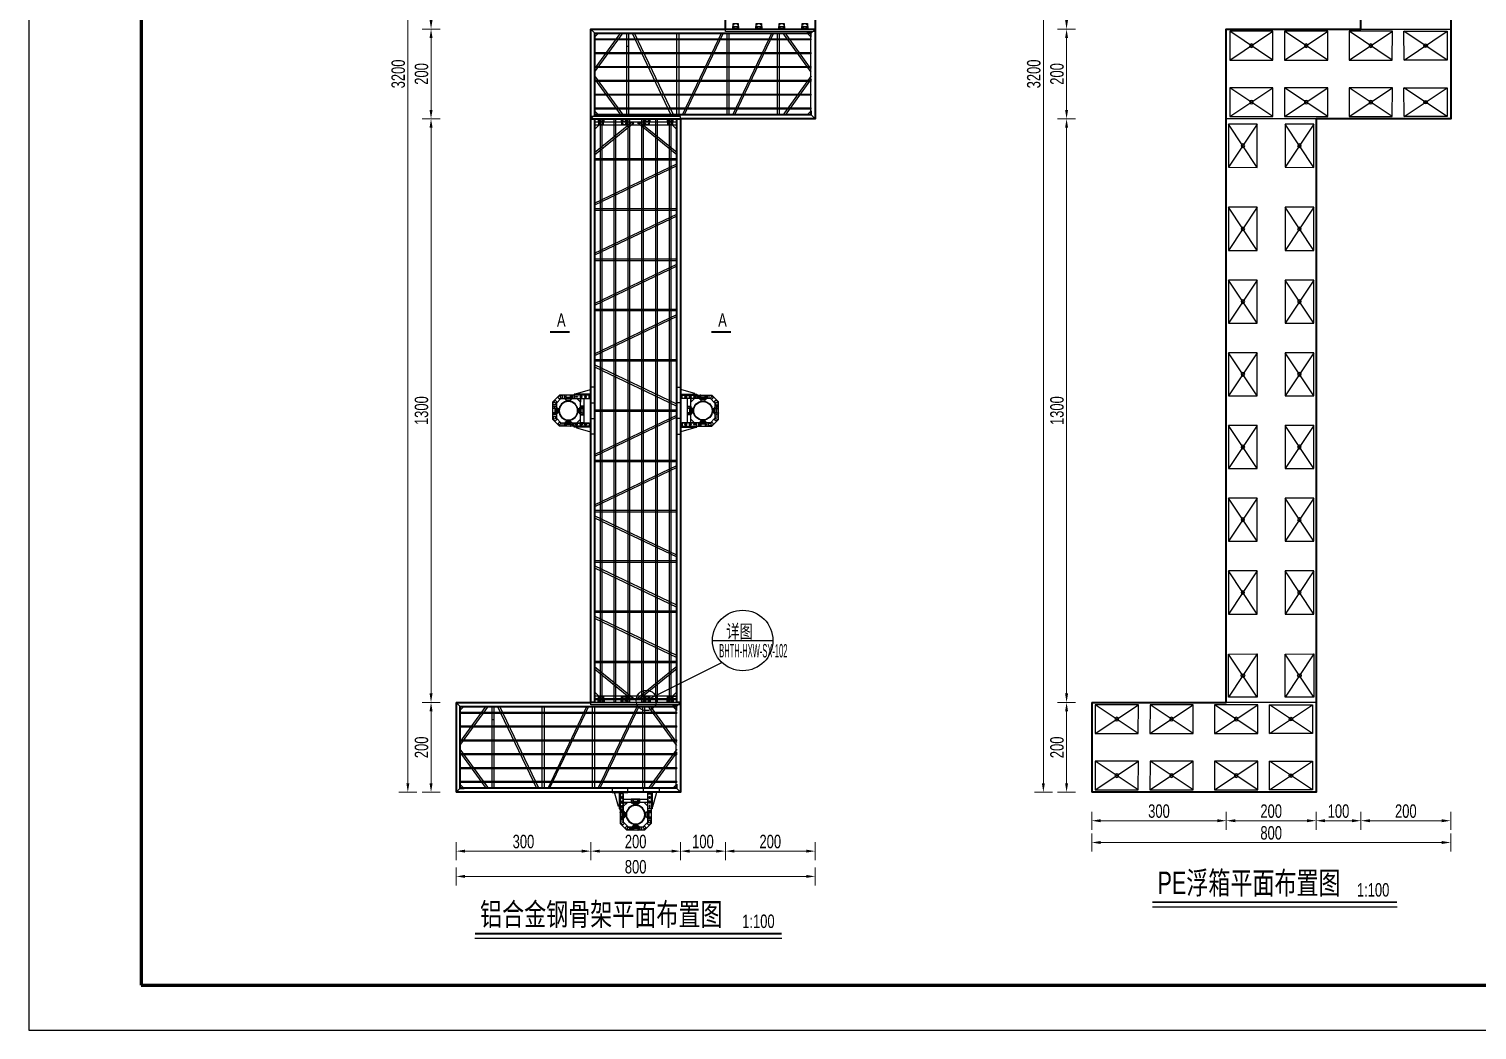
# Model space of a CAD drawing. Extents: x 104235 to 112395, y 52637 to 53451.
# Drawn here: x 110019.4 to 110342.1, y 53030.8 to 53253.8 of the extents above; entities that cross this region are included whole.
import ezdxf

# ---------------------------------------------------------------- set-up
doc = ezdxf.new("R2010")
doc.units = 0
doc.header["$LTSCALE"] = 1000
doc.header["$PDMODE"] = 1
doc.linetypes.add('ACAD_ISO03W100', pattern=[30, 12, -18])
doc.linetypes.add('CENTER', pattern=[2, 1.25, -0.25, 0.25, -0.25])
doc.layers.get('0').update_dxf_attribs({"color": 40})
for name, color, linetype in [('0-1', 40, 'Continuous'), ('00-标注', 3, 'Continuous'), ('图框', 7, 'Continuous')]:
    doc.layers.add(name, color=color, linetype=linetype)
for name, color, linetype, lineweight in [('01-细实线', 3, 'Continuous', 25), ('02-标注', 3, 'Continuous', 25), ('03-中粗线', 1, 'Continuous', 35), ('07-文字', 7, 'Continuous', 0), ('screw', 33, 'Continuous', 13), ('图框粗线', 7, 'Continuous', 60)]:
    doc.layers.add(name, color=color, linetype=linetype, lineweight=lineweight)
doc.styles.add('3.0号字-阿文', font='win7仿宋_GB2312.ttf', dxfattribs={"width": 0.72})
doc.styles.add('5.0号字-阿文', font='win7仿宋_GB2312.ttf', dxfattribs={"width": 0.72})
doc.dimstyles.new('1：100阿文', dxfattribs={"dimtxt": 3, "dimasz": 2, "dimexe": 2, "dimexo": 0, "dimtad": 1, "dimdec": 0, "dimlfac": 10, "dimzin": 0, "dimdsep": 46, "dimtxsty": '3.0号字-阿文', "dimcen": 2, "dimclrd": 3, "dimclre": 3, "dimclrt": 3, "dimadec": 0, "dimazin": 0, "dimtfac": 1, "dimtdec": 0, "dimtmove": 0, "dimatfit": 3, "dimfxl": 2, "dimfxlon": 1, "dimtolj": 1, "dimtzin": 0, "dimlwd": 18, "dimlwe": 18, "dimarcsym": 0})

# ---------------------------------------------------------------- blocks, each defined once
blk = doc.blocks.new('3')
at = {"layer": '图框'}
for p, q in [((103034.62, 53029.13), (103034.62, 52609.13)), ((103034.62, 52609.13), (103628.62, 52609.13))]:
    blk.add_line(p, q, dxfattribs=at)
at = {"layer": '图框粗线'}
for p, q in [((103059.62, 53019.13), (103059.62, 52619.13)), ((103059.62, 52619.13), (103618.62, 52619.13))]:
    blk.add_line(p, q, dxfattribs=at)
blk = doc.blocks.new('*D107')
at = {"layer": '00-标注', "color": 3, "linetype": 'Continuous', "lineweight": 18}
for p, q in [((110114.58, 53072.69), (110114.58, 53068.69)), ((110116.58, 53070.69), (110142.58, 53070.69)), ((110144.58, 53072.69), (110144.58, 53068.69))]:
    blk.add_line(p, q, dxfattribs=at)
at = {"layer": '00-标注', "color": 3}
for points in [[(110116.58, 53071.02), (110116.58, 53070.36), (110114.58, 53070.69)], [(110142.58, 53071.02), (110142.58, 53070.36), (110144.58, 53070.69)]]:
    blk.add_solid(points, dxfattribs=at)
at = {"layer": 'Defpoints', "color": 0}
for p in [(110144.58, 53103.81), (110114.58, 53083.81), (110144.58, 53070.69)]:
    blk.add_point(p, dxfattribs=at)
at = {"layer": '00-标注', "color": 3, "insert": (110129.58, 53072.81), "char_height": 3, "attachment_point": 5, "style": '3.0号字-阿文'}
blk.add_mtext('\\A1;300', dxfattribs=at)
blk = doc.blocks.new('00003')
at = {"layer": '01-细实线', "color": 3}
for p, q in [((1332268, 26783, -3275), (1333468, 25982, -3275)), ((1333468, 26782, -3275), (1332268, 25983, -3275))]:
    blk.add_line(p, q, dxfattribs=at)
at = {"layer": '01-细实线', "color": 3, "elevation": -3275}
blk.add_lwpolyline([(1332268, 26783), (1333468, 26782), (1333468, 25982), (1332268, 25983)], close=True, dxfattribs=at)
at = {"layer": '01-细实线', "color": 3}
blk.add_circle((1332868, 26382, -3275), 50, dxfattribs=at)
blk = doc.blocks.new('*D110')
at = {"layer": '00-标注', "color": 3, "linetype": 'Continuous', "lineweight": 18}
for p, q in [((110110.99, 53283.81), (110106.99, 53283.81)), ((110108.99, 53281.81), (110108.99, 53255.81)), ((110110.99, 53253.81), (110106.99, 53253.81))]:
    blk.add_line(p, q, dxfattribs=at)
at = {"layer": '00-标注', "color": 3}
for points in [[(110108.66, 53281.81), (110109.33, 53281.81), (110108.99, 53283.81)], [(110108.66, 53255.81), (110109.33, 53255.81), (110108.99, 53253.81)]]:
    blk.add_solid(points, dxfattribs=at)
at = {"layer": 'Defpoints', "color": 0}
for p in [(110134.58, 53283.81), (110108.99, 53253.81), (110144.58, 53253.81)]:
    blk.add_point(p, dxfattribs=at)
at = {"layer": '00-标注', "color": 3, "insert": (110106.87, 53268.81), "char_height": 3, "attachment_point": 5, "rotation": 90, "style": '3.0号字-阿文'}
blk.add_mtext('\\A1;300', dxfattribs=at)
blk = doc.blocks.new('*D111')
at = {"layer": '00-标注', "color": 3, "linetype": 'Continuous', "lineweight": 18}
for p, q in [((110110.99, 53253.81), (110106.99, 53253.81)), ((110108.99, 53251.81), (110108.99, 53235.81)), ((110110.99, 53233.81), (110106.99, 53233.81))]:
    blk.add_line(p, q, dxfattribs=at)
at = {"layer": '00-标注', "color": 3}
for points in [[(110108.66, 53251.81), (110109.33, 53251.81), (110108.99, 53253.81)], [(110108.66, 53235.81), (110109.33, 53235.81), (110108.99, 53233.81)]]:
    blk.add_solid(points, dxfattribs=at)
at = {"layer": 'Defpoints', "color": 0}
for p in [(110144.58, 53253.81), (110108.99, 53233.81), (110144.58, 53233.81)]:
    blk.add_point(p, dxfattribs=at)
at = {"layer": '00-标注', "color": 3, "insert": (110106.87, 53243.81), "char_height": 3, "attachment_point": 5, "rotation": 90, "style": '3.0号字-阿文'}
blk.add_mtext('\\A1;200', dxfattribs=at)
blk = doc.blocks.new('*D112')
at = {"layer": '00-标注', "color": 3, "linetype": 'Continuous', "lineweight": 18}
for p, q in [((110110.99, 53233.81), (110106.99, 53233.81)), ((110108.99, 53231.81), (110108.99, 53105.81)), ((110110.99, 53103.81), (110106.99, 53103.81))]:
    blk.add_line(p, q, dxfattribs=at)
at = {"layer": '00-标注', "color": 3}
for points in [[(110108.66, 53231.81), (110109.33, 53231.81), (110108.99, 53233.81)], [(110108.66, 53105.81), (110109.33, 53105.81), (110108.99, 53103.81)]]:
    blk.add_solid(points, dxfattribs=at)
at = {"layer": 'Defpoints', "color": 0}
for p in [(110144.58, 53233.81), (110108.99, 53103.81), (110144.58, 53103.81)]:
    blk.add_point(p, dxfattribs=at)
at = {"layer": '00-标注', "color": 3, "insert": (110106.87, 53168.81), "char_height": 3, "attachment_point": 5, "rotation": 90, "style": '3.0号字-阿文'}
blk.add_mtext('\\A1;1300', dxfattribs=at)
blk = doc.blocks.new('*D113')
at = {"layer": '00-标注', "color": 3, "linetype": 'Continuous', "lineweight": 18}
for p, q in [((110110.99, 53103.81), (110106.99, 53103.81)), ((110108.99, 53101.81), (110108.99, 53085.81)), ((110110.99, 53083.81), (110106.99, 53083.81))]:
    blk.add_line(p, q, dxfattribs=at)
at = {"layer": '00-标注', "color": 3}
for points in [[(110108.66, 53101.81), (110109.33, 53101.81), (110108.99, 53103.81)], [(110108.66, 53085.81), (110109.33, 53085.81), (110108.99, 53083.81)]]:
    blk.add_solid(points, dxfattribs=at)
at = {"layer": 'Defpoints', "color": 0}
for p in [(110144.58, 53103.81), (110108.99, 53083.81), (110114.58, 53083.81)]:
    blk.add_point(p, dxfattribs=at)
at = {"layer": '00-标注', "color": 3, "insert": (110106.87, 53093.81), "char_height": 3, "attachment_point": 5, "rotation": 90, "style": '3.0号字-阿文'}
blk.add_mtext('\\A1;200', dxfattribs=at)
blk = doc.blocks.new('*D114')
at = {"layer": '00-标注', "color": 3, "linetype": 'Continuous', "lineweight": 18}
for p, q in [((110105.82, 53403.81), (110101.82, 53403.81)), ((110103.82, 53401.81), (110103.82, 53085.81)), ((110105.82, 53083.81), (110101.82, 53083.81))]:
    blk.add_line(p, q, dxfattribs=at)
at = {"layer": '00-标注', "color": 3}
for points in [[(110103.49, 53401.81), (110104.15, 53401.81), (110103.82, 53403.81)], [(110103.49, 53085.81), (110104.15, 53085.81), (110103.82, 53083.81)]]:
    blk.add_solid(points, dxfattribs=at)
at = {"layer": 'Defpoints', "color": 0}
for p in [(110114.58, 53403.81), (110103.82, 53083.81), (110114.58, 53083.81)]:
    blk.add_point(p, dxfattribs=at)
at = {"layer": '00-标注', "color": 3, "insert": (110101.69, 53243.81), "char_height": 3, "attachment_point": 5, "rotation": 90, "style": '3.0号字-阿文'}
blk.add_mtext('\\A1;3200', dxfattribs=at)
blk = doc.blocks.new('*D119')
at = {"layer": '00-标注', "color": 3, "linetype": 'Continuous', "lineweight": 18}
for p, q in [((110144.58, 53072.69), (110144.58, 53068.69)), ((110146.58, 53070.69), (110162.58, 53070.69)), ((110164.58, 53072.69), (110164.58, 53068.69))]:
    blk.add_line(p, q, dxfattribs=at)
at = {"layer": '00-标注', "color": 3}
for points in [[(110146.58, 53071.02), (110146.58, 53070.36), (110144.58, 53070.69)], [(110162.58, 53071.02), (110162.58, 53070.36), (110164.58, 53070.69)]]:
    blk.add_solid(points, dxfattribs=at)
at = {"layer": 'Defpoints', "color": 0}
for p in [(110144.58, 53104.44), (110164.58, 53104.44), (110164.58, 53070.69)]:
    blk.add_point(p, dxfattribs=at)
at = {"layer": '00-标注', "color": 3, "insert": (110154.58, 53072.81), "char_height": 3, "attachment_point": 5, "style": '3.0号字-阿文'}
blk.add_mtext('\\A1;200', dxfattribs=at)
blk = doc.blocks.new('*D120')
at = {"layer": '00-标注', "color": 3, "linetype": 'Continuous', "lineweight": 18}
for p, q in [((110164.58, 53072.69), (110164.58, 53068.69)), ((110166.58, 53070.69), (110172.58, 53070.69)), ((110174.58, 53072.69), (110174.58, 53068.69))]:
    blk.add_line(p, q, dxfattribs=at)
at = {"layer": '00-标注', "color": 3}
for points in [[(110166.58, 53071.02), (110166.58, 53070.36), (110164.58, 53070.69)], [(110172.58, 53071.02), (110172.58, 53070.36), (110174.58, 53070.69)]]:
    blk.add_solid(points, dxfattribs=at)
at = {"layer": 'Defpoints', "color": 0}
for p in [(110174.58, 53253.81), (110164.58, 53104.44), (110174.58, 53070.69)]:
    blk.add_point(p, dxfattribs=at)
at = {"layer": '00-标注', "color": 3, "insert": (110169.58, 53072.81), "char_height": 3, "attachment_point": 5, "style": '3.0号字-阿文'}
blk.add_mtext('\\A1;100', dxfattribs=at)
blk = doc.blocks.new('*D121')
at = {"layer": '00-标注', "color": 3, "linetype": 'Continuous', "lineweight": 18}
for p, q in [((110174.58, 53072.69), (110174.58, 53068.69)), ((110176.58, 53070.69), (110192.58, 53070.69)), ((110194.58, 53072.69), (110194.58, 53068.69))]:
    blk.add_line(p, q, dxfattribs=at)
at = {"layer": '00-标注', "color": 3}
for points in [[(110176.58, 53071.02), (110176.58, 53070.36), (110174.58, 53070.69)], [(110192.58, 53071.02), (110192.58, 53070.36), (110194.58, 53070.69)]]:
    blk.add_solid(points, dxfattribs=at)
at = {"layer": 'Defpoints', "color": 0}
for p in [(110174.58, 53253.81), (110194.58, 53233.81), (110194.58, 53070.69)]:
    blk.add_point(p, dxfattribs=at)
at = {"layer": '00-标注', "color": 3, "insert": (110184.58, 53072.81), "char_height": 3, "attachment_point": 5, "style": '3.0号字-阿文'}
blk.add_mtext('\\A1;200', dxfattribs=at)
blk = doc.blocks.new('*D122')
at = {"layer": '00-标注', "color": 3, "linetype": 'Continuous', "lineweight": 18}
for p, q in [((110114.58, 53067.06), (110114.58, 53063.06)), ((110116.58, 53065.06), (110192.58, 53065.06)), ((110194.58, 53067.06), (110194.58, 53063.06))]:
    blk.add_line(p, q, dxfattribs=at)
at = {"layer": '00-标注', "color": 3}
for points in [[(110116.58, 53065.4), (110116.58, 53064.73), (110114.58, 53065.06)], [(110192.58, 53065.4), (110192.58, 53064.73), (110194.58, 53065.06)]]:
    blk.add_solid(points, dxfattribs=at)
at = {"layer": 'Defpoints', "color": 0}
for p in [(110194.58, 53233.81), (110114.58, 53083.81), (110194.58, 53065.06)]:
    blk.add_point(p, dxfattribs=at)
at = {"layer": '00-标注', "color": 3, "insert": (110154.58, 53067.19), "char_height": 3, "attachment_point": 5, "style": '3.0号字-阿文'}
blk.add_mtext('\\A1;800', dxfattribs=at)
blk = doc.blocks.new('*D137')
at = {"layer": '00-标注', "color": 3, "linetype": 'Continuous', "lineweight": 18}
for p, q in [((110256.19, 53079.47), (110256.19, 53075.47)), ((110258.19, 53077.47), (110284.19, 53077.47)), ((110286.19, 53079.47), (110286.19, 53075.47))]:
    blk.add_line(p, q, dxfattribs=at)
at = {"layer": '00-标注', "color": 3}
for points in [[(110258.19, 53077.8), (110258.19, 53077.13), (110256.19, 53077.47)], [(110284.19, 53077.8), (110284.19, 53077.13), (110286.19, 53077.47)]]:
    blk.add_solid(points, dxfattribs=at)
at = {"layer": 'Defpoints', "color": 0}
for p in [(110286.19, 53103.81), (110256.19, 53083.81), (110286.19, 53077.47)]:
    blk.add_point(p, dxfattribs=at)
at = {"layer": '00-标注', "color": 3, "insert": (110271.19, 53079.59), "char_height": 3, "attachment_point": 5, "style": '3.0号字-阿文'}
blk.add_mtext('\\A1;300', dxfattribs=at)
blk = doc.blocks.new('*D140')
at = {"layer": '00-标注', "color": 3, "linetype": 'Continuous', "lineweight": 18}
for p, q in [((110252.6, 53283.81), (110248.6, 53283.81)), ((110250.6, 53281.81), (110250.6, 53255.81)), ((110252.6, 53253.81), (110248.6, 53253.81))]:
    blk.add_line(p, q, dxfattribs=at)
at = {"layer": '00-标注', "color": 3}
for points in [[(110250.27, 53281.81), (110250.93, 53281.81), (110250.6, 53283.81)], [(110250.27, 53255.81), (110250.93, 53255.81), (110250.6, 53253.81)]]:
    blk.add_solid(points, dxfattribs=at)
at = {"layer": 'Defpoints', "color": 0}
for p in [(110276.19, 53283.81), (110250.6, 53253.81), (110286.19, 53253.81)]:
    blk.add_point(p, dxfattribs=at)
at = {"layer": '00-标注', "color": 3, "insert": (110248.47, 53268.81), "char_height": 3, "attachment_point": 5, "rotation": 90, "style": '3.0号字-阿文'}
blk.add_mtext('\\A1;300', dxfattribs=at)
blk = doc.blocks.new('*D125')
at = {"layer": '00-标注', "color": 3, "linetype": 'Continuous', "lineweight": 18}
for p, q in [((110252.6, 53253.81), (110248.6, 53253.81)), ((110250.6, 53251.81), (110250.6, 53235.81)), ((110252.6, 53233.81), (110248.6, 53233.81))]:
    blk.add_line(p, q, dxfattribs=at)
at = {"layer": '00-标注', "color": 3}
for points in [[(110250.27, 53251.81), (110250.93, 53251.81), (110250.6, 53253.81)], [(110250.27, 53235.81), (110250.93, 53235.81), (110250.6, 53233.81)]]:
    blk.add_solid(points, dxfattribs=at)
at = {"layer": 'Defpoints', "color": 0}
for p in [(110286.19, 53253.81), (110250.6, 53233.81), (110286.19, 53233.81)]:
    blk.add_point(p, dxfattribs=at)
at = {"layer": '00-标注', "color": 3, "insert": (110248.47, 53243.81), "char_height": 3, "attachment_point": 5, "rotation": 90, "style": '3.0号字-阿文'}
blk.add_mtext('\\A1;200', dxfattribs=at)
blk = doc.blocks.new('*D126')
at = {"layer": '00-标注', "color": 3, "linetype": 'Continuous', "lineweight": 18}
for p, q in [((110252.6, 53233.81), (110248.6, 53233.81)), ((110250.6, 53231.81), (110250.6, 53105.81)), ((110252.6, 53103.81), (110248.6, 53103.81))]:
    blk.add_line(p, q, dxfattribs=at)
at = {"layer": '00-标注', "color": 3}
for points in [[(110250.27, 53231.81), (110250.93, 53231.81), (110250.6, 53233.81)], [(110250.27, 53105.81), (110250.93, 53105.81), (110250.6, 53103.81)]]:
    blk.add_solid(points, dxfattribs=at)
at = {"layer": 'Defpoints', "color": 0}
for p in [(110286.19, 53233.81), (110250.6, 53103.81), (110286.19, 53103.81)]:
    blk.add_point(p, dxfattribs=at)
at = {"layer": '00-标注', "color": 3, "insert": (110248.47, 53168.81), "char_height": 3, "attachment_point": 5, "rotation": 90, "style": '3.0号字-阿文'}
blk.add_mtext('\\A1;1300', dxfattribs=at)
blk = doc.blocks.new('*D127')
at = {"layer": '00-标注', "color": 3, "linetype": 'Continuous', "lineweight": 18}
for p, q in [((110252.6, 53103.81), (110248.6, 53103.81)), ((110250.6, 53101.81), (110250.6, 53085.81)), ((110252.6, 53083.81), (110248.6, 53083.81))]:
    blk.add_line(p, q, dxfattribs=at)
at = {"layer": '00-标注', "color": 3}
for points in [[(110250.27, 53101.81), (110250.93, 53101.81), (110250.6, 53103.81)], [(110250.27, 53085.81), (110250.93, 53085.81), (110250.6, 53083.81)]]:
    blk.add_solid(points, dxfattribs=at)
at = {"layer": 'Defpoints', "color": 0}
for p in [(110286.19, 53103.81), (110250.6, 53083.81), (110256.19, 53083.81)]:
    blk.add_point(p, dxfattribs=at)
at = {"layer": '00-标注', "color": 3, "insert": (110248.47, 53093.81), "char_height": 3, "attachment_point": 5, "rotation": 90, "style": '3.0号字-阿文'}
blk.add_mtext('\\A1;200', dxfattribs=at)
blk = doc.blocks.new('*D128')
at = {"layer": '00-标注', "color": 3, "linetype": 'Continuous', "lineweight": 18}
for p, q in [((110247.43, 53403.81), (110243.43, 53403.81)), ((110245.43, 53401.81), (110245.43, 53085.81)), ((110247.43, 53083.81), (110243.43, 53083.81))]:
    blk.add_line(p, q, dxfattribs=at)
at = {"layer": '00-标注', "color": 3}
for points in [[(110245.09, 53401.81), (110245.76, 53401.81), (110245.43, 53403.81)], [(110245.09, 53085.81), (110245.76, 53085.81), (110245.43, 53083.81)]]:
    blk.add_solid(points, dxfattribs=at)
at = {"layer": 'Defpoints', "color": 0}
for p in [(110256.19, 53403.81), (110245.43, 53083.81), (110256.19, 53083.81)]:
    blk.add_point(p, dxfattribs=at)
at = {"layer": '00-标注', "color": 3, "insert": (110243.3, 53243.81), "char_height": 3, "attachment_point": 5, "rotation": 90, "style": '3.0号字-阿文'}
blk.add_mtext('\\A1;3200', dxfattribs=at)
blk = doc.blocks.new('*D132')
at = {"layer": '00-标注', "color": 3, "linetype": 'Continuous', "lineweight": 18}
for p, q in [((110286.19, 53079.47), (110286.19, 53075.47)), ((110288.19, 53077.47), (110304.19, 53077.47)), ((110306.19, 53079.47), (110306.19, 53075.47))]:
    blk.add_line(p, q, dxfattribs=at)
at = {"layer": '00-标注', "color": 3}
for points in [[(110288.19, 53077.8), (110288.19, 53077.13), (110286.19, 53077.47)], [(110304.19, 53077.8), (110304.19, 53077.13), (110306.19, 53077.47)]]:
    blk.add_solid(points, dxfattribs=at)
at = {"layer": 'Defpoints', "color": 0}
for p in [(110286.19, 53104.44), (110306.19, 53104.44), (110306.19, 53077.47)]:
    blk.add_point(p, dxfattribs=at)
at = {"layer": '00-标注', "color": 3, "insert": (110296.19, 53079.59), "char_height": 3, "attachment_point": 5, "style": '3.0号字-阿文'}
blk.add_mtext('\\A1;200', dxfattribs=at)
blk = doc.blocks.new('*D133')
at = {"layer": '00-标注', "color": 3, "linetype": 'Continuous', "lineweight": 18}
for p, q in [((110306.19, 53079.47), (110306.19, 53075.47)), ((110308.19, 53077.47), (110314.19, 53077.47)), ((110316.19, 53079.47), (110316.19, 53075.47))]:
    blk.add_line(p, q, dxfattribs=at)
at = {"layer": '00-标注', "color": 3}
for points in [[(110308.19, 53077.8), (110308.19, 53077.13), (110306.19, 53077.47)], [(110314.19, 53077.8), (110314.19, 53077.13), (110316.19, 53077.47)]]:
    blk.add_solid(points, dxfattribs=at)
at = {"layer": 'Defpoints', "color": 0}
for p in [(110316.19, 53253.81), (110306.19, 53104.44), (110316.19, 53077.47)]:
    blk.add_point(p, dxfattribs=at)
at = {"layer": '00-标注', "color": 3, "insert": (110311.19, 53079.59), "char_height": 3, "attachment_point": 5, "style": '3.0号字-阿文'}
blk.add_mtext('\\A1;100', dxfattribs=at)
blk = doc.blocks.new('*D134')
at = {"layer": '00-标注', "color": 3, "linetype": 'Continuous', "lineweight": 18}
for p, q in [((110316.19, 53079.47), (110316.19, 53075.47)), ((110318.19, 53077.47), (110334.19, 53077.47)), ((110336.19, 53079.47), (110336.19, 53075.47))]:
    blk.add_line(p, q, dxfattribs=at)
at = {"layer": '00-标注', "color": 3}
for points in [[(110318.19, 53077.8), (110318.19, 53077.13), (110316.19, 53077.47)], [(110334.19, 53077.8), (110334.19, 53077.13), (110336.19, 53077.47)]]:
    blk.add_solid(points, dxfattribs=at)
at = {"layer": 'Defpoints', "color": 0}
for p in [(110316.19, 53253.81), (110336.19, 53233.81), (110336.19, 53077.47)]:
    blk.add_point(p, dxfattribs=at)
at = {"layer": '00-标注', "color": 3, "insert": (110326.19, 53079.59), "char_height": 3, "attachment_point": 5, "style": '3.0号字-阿文'}
blk.add_mtext('\\A1;200', dxfattribs=at)
blk = doc.blocks.new('*D135')
at = {"layer": '00-标注', "color": 3, "linetype": 'Continuous', "lineweight": 18}
for p, q in [((110256.19, 53074.62), (110256.19, 53070.62)), ((110336.19, 53074.62), (110336.19, 53070.62)), ((110258.19, 53072.62), (110334.19, 53072.62))]:
    blk.add_line(p, q, dxfattribs=at)
at = {"layer": '00-标注', "color": 3}
for points in [[(110258.19, 53072.95), (110258.19, 53072.28), (110256.19, 53072.62)], [(110334.19, 53072.95), (110334.19, 53072.28), (110336.19, 53072.62)]]:
    blk.add_solid(points, dxfattribs=at)
at = {"layer": 'Defpoints', "color": 0}
for p in [(110336.19, 53233.81), (110256.19, 53083.81), (110336.19, 53072.62)]:
    blk.add_point(p, dxfattribs=at)
at = {"layer": '00-标注', "color": 3, "insert": (110296.19, 53074.74), "char_height": 3, "attachment_point": 5, "style": '3.0号字-阿文'}
blk.add_mtext('\\A1;800', dxfattribs=at)
blk = doc.blocks.new('A$C7A5A767D')
at = {"layer": 'screw', "color": 8, "linetype": 'Continuous', "lineweight": 15}
for p, q in [((0, 21), (1, 23)), ((0, 21), (0, 3)), ((0, 3), (1, 1)), ((1, 23), (8, 23)), ((1, 17), (8, 17)), ((8, 7), (1, 7)), ((1, 1), (8, 1)), ((10, 24), (8, 24)), ((8, 24), (8, 0)), ((8, 23), (8, 1)), ((8, 20), (8, 3)), ((8, 0), (10, 0)), ((10, 0), (10, 24)), ((10, 22), (10, 9)), ((127, 18), (10, 18)), ((127, 6), (10, 6)), ((129, 24), (127, 24)), ((127, 0), (129, 0)), ((130, 23), (129, 22)), ((129, 17), (130, 18)), ((129, 18), (130, 18)), ((129, 7), (130, 6)), ((129, 6), (130, 6)), ((130, 1), (129, 2)), ((130, 23), (138, 23)), ((130, 18), (138, 18)), ((130, 6), (138, 6)), ((130, 1), (138, 1)), ((139, 22), (138, 23)), ((138, 18), (139, 17)), ((138, 18), (139, 18)), ((138, 6), (139, 7)), ((138, 6), (139, 6)), ((139, 2), (138, 1)), ((139, 2), (139, 22))]:
    blk.add_line(p, q, dxfattribs=at)
at = {"layer": 'screw', "color": 8, "linetype": 'CENTER', "ltscale": 0.501624}
blk.add_line((148, 12), (0, 12), dxfattribs=at)
at = {"layer": 'screw', "color": 8}
for p, q in [((127, 0), (127, 24)), ((129, 24), (129, 0)), ((141, 4), (141, 20)), ((141, 18), (147, 18)), ((141, 6), (147, 6)), ((148, 17), (147, 18)), ((147, 18), (147, 6)), ((148, 7), (148, 17))]:
    blk.add_line(p, q, dxfattribs=at)
at = {"layer": 'screw', "color": 8, "lineweight": 15}
blk.add_line((147, 6), (148, 7), dxfattribs=at)
at = {"layer": 'screw', "color": 8, "linetype": 'Continuous', "lineweight": 15}
for centre, radius, start, end in [((6, 20), 5.15, 145.4519, 214.5481), ((10, 12), 10.2, 149.7243, 210.2757), ((6, 4), 5.15, 145.4519, 214.5481)]:
    blk.add_arc(centre, radius, start, end, dxfattribs=at)
at = {"layer": 'screw', "color": 8}
for centre, start, end in [((138, 20), 9.8649, 73.0479), ((138, 4), 286.9518, 350.1348)]:
    blk.add_arc(centre, 2.55, start, end, dxfattribs=at)
blk = doc.blocks.new('001')
at = {"color": 154, "true_color": 0x00579b}
for p, q in [((222524, 51100), (222524, 51195)), ((222527, 51100), (222527, 51195)), ((222541, 51100), (222541, 51195)), ((222544, 51100), (222544, 51195))]:
    blk.add_line(p, q, dxfattribs=at)
for points in [[(222529, 51068), (222529, 51051), (222449, 51051), (222449, 51244), (222529, 51244), (222529, 51216)], [(222449, 51198), (222449, 51206), (222549, 51206), (222549, 51197), (222449, 51197)], [(222449, 51097), (222449, 51089), (222549, 51089), (222549, 51098), (222449, 51098)]]:
    blk.add_lwpolyline(points)
blk.add_lwpolyline([(222564, 51195), (222504, 51195, 0.414214), (222494, 51185), (222494, 51110, 0.414214), (222504, 51100), (222564, 51100, 0.414214), (222574, 51110), (222574, 51185, 0.414214)], format="xyb", close=True, dxfattribs=at)
at = {"color": 1}
for centre in [(222489, 51229), (222489, 51066)]:
    blk.add_circle(centre, 7, dxfattribs=at)
at = {"color": 0, "xscale": -1.000000000000001, "rotation": 90}
blk.add_blockref('A$C7A5A767D', (222546, 51216), dxfattribs=at)
blk = doc.blocks.new('03')
blk.add_line((-137014, 102649), (-136989, 102589))
at = {"color": 251, "linetype": 'ACAD_ISO03W100'}
for p, q in [((-137170, 102179), (-137170, 101819)), ((-136470, 102179), (-136470, 101819))]:
    blk.add_line(p, q, dxfattribs=at)
at = {"color": 4}
for p, q in [((-137345, 101819), (-137345, 101812)), ((-137345, 101812), (-136995, 101812)), ((-136295, 101812), (-136645, 101812)), ((-136295, 101819), (-136295, 101812))]:
    blk.add_line(p, q, dxfattribs=at)
at = {"color": 1}
for points in [[(-137168, 102510), (-137088, 102477), (-136985, 102579), (-137018, 102659)], [(-136622, 102659), (-137018, 102659), (-136985, 102579), (-136655, 102579)], [(-136472, 102510), (-136552, 102477), (-136655, 102579), (-136622, 102659)], [(-137168, 101849), (-137168, 102510), (-137088, 102477), (-137088, 101849)], [(-136472, 101849), (-136472, 102510), (-136552, 102477), (-136552, 101849)], [(-137185, 101819), (-137185, 102129), (-137205, 102129), (-137285, 101839), (-137285, 101819)], [(-137088, 102044), (-137008, 102044), (-137008, 102044), (-137088, 102124)], [(-137088, 101963), (-136552, 101963), (-136552, 102043), (-137088, 102043)], [(-136552, 102043), (-136632, 102043), (-136632, 102043), (-136552, 102123)], [(-136455, 101819), (-136455, 102129), (-136435, 102129), (-136355, 101839), (-136355, 101819)]]:
    blk.add_lwpolyline(points, close=True, dxfattribs=at)
for points in [[(-137014, 102649), (-137057, 102607), (-137014, 102565), (-136989, 102589), (-136954, 102589), (-136954, 102649), (-137014, 102649)], [(-136626, 102649), (-136584, 102607), (-136626, 102565), (-136651, 102589), (-136686, 102589), (-136686, 102649), (-136626, 102649)], [(-136626, 102649), (-136584, 102607), (-136626, 102565), (-136651, 102589), (-136686, 102589), (-136686, 102649), (-136626, 102649)], [(-137158, 102506), (-137158, 102446), (-137098, 102446), (-137098, 102481), (-137073, 102506), (-137116, 102548), (-137158, 102506)], [(-136482, 102506), (-136482, 102446), (-136542, 102446), (-136542, 102481), (-136567, 102506), (-136525, 102548), (-136482, 102506)]]:
    blk.add_lwpolyline(points)
at = {"color": 2}
for points in [[(-137185, 102179), (-137095, 102179), (-137095, 101819), (-137185, 101819)], [(-136455, 102179), (-136545, 102179), (-136545, 101819), (-136455, 101819)]]:
    blk.add_lwpolyline(points, close=True, dxfattribs=at)
at = {"color": 1}
for points in [[(-137119, 102145, 1), (-137137, 102145), (-137137, 102113, 1), (-137119, 102113)], [(-137119, 102013, -1), (-137137, 102013), (-137137, 102045, -1), (-137119, 102045)], [(-136521, 102145, -1), (-136503, 102145), (-136503, 102113, -1), (-136521, 102113)], [(-136521, 102013, 1), (-136503, 102013), (-136503, 102045, 1), (-136521, 102045)], [(-137119, 101913, -1), (-137137, 101913), (-137137, 101945, -1), (-137119, 101945)], [(-136521, 101913, 1), (-136503, 101913), (-136503, 101945, 1), (-136521, 101945)]]:
    blk.add_lwpolyline(points, format="xyb", close=True, dxfattribs=at)
at = {"color": 4}
for points in [[(-137345, 101819), (-136995, 101819), (-136995, 101722), (-137345, 101722)], [(-136295, 101819), (-136645, 101819), (-136645, 101722), (-136295, 101722)]]:
    blk.add_lwpolyline(points, close=True, dxfattribs=at)
for radius in [213, 205]:
    blk.add_circle((-136820, 102311), radius)
at = {"color": 6, "xscale": -1, "rotation": 90}
blk.add_blockref('001', (-85673, 325108), dxfattribs=at)
at = {"color": 6}
blk.add_blockref('001', (-359617, 51164), dxfattribs=at)
at = {"color": 6, "xscale": -1}
blk.add_blockref('001', (85977, 51164), dxfattribs=at)
at = {"color": 6, "rotation": 90}
blk.add_blockref('001', (-85673, -120485), dxfattribs=at)
blk = doc.blocks.new('3500扣板')
at = {"color": 251}
for p, q in [((-2690196, 1047140), (-2690196, 1043640)), ((-2690213, 1046852), (-2690213, 1046622)), ((-2690213, 1045951), (-2690213, 1045721)), ((-2690213, 1045059), (-2690213, 1044829)), ((-2690213, 1044157), (-2690213, 1043927))]:
    blk.add_line(p, q, dxfattribs=at)
at = {"color": 2}
blk.add_lwpolyline([(-2690203, 1047140), (-2690203, 1043640), (-2690106, 1043640), (-2690106, 1047140)], close=True, dxfattribs=at)
at = {"color": 1}
for points in [[(-2690413, 1046837), (-2690413, 1046637), (-2690213, 1046637), (-2690213, 1046837)], [(-2690413, 1045936), (-2690413, 1045736), (-2690213, 1045736), (-2690213, 1045936)], [(-2690413, 1045044), (-2690413, 1044844), (-2690213, 1044844), (-2690213, 1045044)], [(-2690413, 1044142), (-2690413, 1043942), (-2690213, 1043942), (-2690213, 1044142)]]:
    blk.add_lwpolyline(points, close=True, dxfattribs=at)
at = {"color": 6}
for points in [[(-2690293, 1046852), (-2690293, 1046622), (-2690203, 1046622), (-2690203, 1046852)], [(-2690293, 1045951), (-2690293, 1045721), (-2690203, 1045721), (-2690203, 1045951)], [(-2690293, 1045059), (-2690293, 1044829), (-2690203, 1044829), (-2690203, 1045059)], [(-2690293, 1044157), (-2690293, 1043927), (-2690203, 1043927), (-2690203, 1044157)]]:
    blk.add_lwpolyline(points, close=True, dxfattribs=at)
at = {"color": 1}
for centre in [(-2690378, 1046802), (-2690378, 1046672), (-2690248, 1046802), (-2690248, 1046672), (-2690378, 1045901), (-2690378, 1045771), (-2690248, 1045901), (-2690248, 1045771), (-2690378, 1045009), (-2690378, 1044879), (-2690248, 1045009), (-2690248, 1044879), (-2690378, 1044107), (-2690248, 1044107), (-2690378, 1043977), (-2690248, 1043977)]:
    blk.add_circle(centre, 9, dxfattribs=at)

msp = doc.modelspace()

# ---------------------------------------------------------------- linework, layer by layer
at = {"color": 3}
for p, q in [((110144.58, 53253.81), (110184.58, 53253.81)), ((110144.58, 53233.81), (110144.58, 53253.81)), ((110145.54, 53252.85), (110144.58, 53253.81)), ((110145.54, 53252.85), (110193.62, 53252.85)), ((110145.54, 53234.77), (110145.54, 53252.85)), ((110193.62, 53252.85), (110194.58, 53253.81)), ((110193.62, 53234.77), (110193.62, 53252.85)), ((110194.58, 53233.81), (110194.58, 53253.81)), ((110316.19, 53253.81), (110336.19, 53253.81)), ((110145.54, 53234.77), (110144.58, 53233.81)), ((110194.58, 53233.81), (110144.58, 53233.81)), ((110145.54, 53233.77), (110144.58, 53233.77)), ((110193.62, 53234.77), (110145.54, 53234.77)), ((110145.54, 53103.85), (110145.54, 53233.77)), ((110163.62, 53233.77), (110163.62, 53103.85)), ((110164.58, 53233.77), (110163.62, 53233.77)), ((110193.62, 53234.77), (110194.58, 53233.81)), ((110306.19, 53233.81), (110286.19, 53233.81)), ((110114.58, 53083.81), (110114.58, 53103.81)), ((110115.54, 53102.85), (110114.58, 53103.81)), ((110145.54, 53103.85), (110144.58, 53103.85)), ((110164.58, 53103.85), (110163.62, 53103.85)), ((110163.62, 53102.85), (110164.58, 53103.81)), ((110164.58, 53083.81), (110164.58, 53103.81)), ((110115.54, 53102.85), (110163.62, 53102.85)), ((110115.54, 53084.77), (110115.54, 53102.85)), ((110163.62, 53084.77), (110163.62, 53102.85)), ((110115.54, 53084.77), (110114.58, 53083.81)), ((110163.62, 53084.77), (110115.54, 53084.77)), ((110163.62, 53084.77), (110164.58, 53083.81))]:
    msp.add_line(p, q, dxfattribs=at)
at = {"color": 251, "linetype": 'ACAD_ISO03W100'}
for p, q in [((110145.43, 53252.95), (110193.72, 53252.95)), ((110145.43, 53234.66), (110145.43, 53252.95)), ((110193.72, 53234.66), (110145.43, 53234.66)), ((110145.43, 53103.85), (110145.43, 53233.77)), ((110163.72, 53233.77), (110163.72, 53103.85)), ((110115.43, 53102.95), (110163.72, 53102.95)), ((110115.43, 53084.66), (110115.43, 53102.95)), ((110163.72, 53104.61), (110145.43, 53104.61)), ((110163.72, 53084.66), (110115.43, 53084.66))]:
    msp.add_line(p, q, dxfattribs=at)
at = {"color": 1}
for p, q in [((110145.43, 53251.99), (110145.43, 53252.95)), ((110146.39, 53252.95), (110145.43, 53251.99)), ((110145.43, 53252.95), (110146.39, 53252.95)), ((110145.43, 53244.21), (110151.78, 53252.95)), ((110145.43, 53244.89), (110151.28, 53252.95)), ((110146.39, 53252.95), (110146.39, 53252.95)), ((110152.26, 53252.95), (110152.79, 53252.95)), ((110152.58, 53234.66), (110152.58, 53252.95)), ((110152.98, 53252.95), (110152.98, 53234.66)), ((110162.53, 53234.66), (110153.78, 53252.95)), ((110154.22, 53252.95), (110162.98, 53234.66)), ((110155.19, 53252.95), (110155.59, 53252.95)), ((110156.39, 53252.95), (110156.83, 53252.95)), ((110163.78, 53234.66), (110163.78, 53252.95)), ((110164.18, 53252.95), (110164.18, 53234.66)), ((110173.73, 53252.95), (110164.98, 53234.66)), ((110165.42, 53234.66), (110174.18, 53252.95)), ((110174.98, 53234.66), (110174.98, 53252.95)), ((110175.38, 53252.95), (110175.38, 53234.66)), ((110184.93, 53252.95), (110176.18, 53234.66)), ((110176.62, 53234.66), (110185.38, 53252.95)), ((110186.18, 53234.66), (110186.18, 53252.95)), ((110186.58, 53252.95), (110186.58, 53234.66)), ((110193.72, 53244.21), (110187.38, 53252.95)), ((110193.72, 53244.89), (110187.87, 53252.95)), ((110192.76, 53252.95), (110193.72, 53251.99)), ((110193.72, 53252.95), (110192.76, 53252.95)), ((110193.72, 53251.99), (110193.72, 53252.95)), ((110145.43, 53244.21), (110145.43, 53244.89)), ((110145.43, 53243.41), (110151.78, 53234.66)), ((110145.43, 53242.72), (110151.28, 53234.66)), ((110193.72, 53243.41), (110187.38, 53234.66)), ((110193.72, 53242.72), (110187.87, 53234.66)), ((110145.43, 53235.62), (110145.43, 53234.66)), ((110146.39, 53234.66), (110145.43, 53235.62)), ((110192.76, 53234.66), (110193.72, 53235.62)), ((110193.72, 53235.62), (110193.72, 53234.66)), ((110145.43, 53234.66), (110146.39, 53234.66)), ((110145.43, 53225.81), (110154.18, 53232.91)), ((110145.43, 53226.32), (110153.54, 53232.91)), ((110145.43, 53231.45), (110146.39, 53232.41)), ((110145.43, 53232.41), (110145.43, 53231.45)), ((110146.39, 53234.66), (110146.39, 53234.66)), ((110154.18, 53232.91), (110153.56, 53232.91)), ((110154.98, 53232.91), (110155.6, 53232.91)), ((110163.72, 53225.81), (110154.98, 53232.91)), ((110163.72, 53226.32), (110155.61, 53232.91)), ((110163.72, 53231.45), (110162.76, 53232.41)), ((110163.72, 53232.41), (110163.72, 53231.45)), ((110165.59, 53234.66), (110165.14, 53234.66)), ((110193.72, 53234.66), (110192.76, 53234.66)), ((110145.43, 53225.01), (110163.72, 53225.01)), ((110163.72, 53224.61), (110145.43, 53224.61)), ((110145.43, 53215.05), (110163.72, 53223.81)), ((110163.72, 53223.36), (110145.43, 53214.61)), ((110145.43, 53213.81), (110163.72, 53213.81)), ((110163.72, 53213.41), (110145.43, 53213.41)), ((110145.43, 53203.85), (110163.72, 53212.61)), ((110163.72, 53212.16), (110145.43, 53203.41)), ((110145.43, 53202.61), (110163.72, 53202.61)), ((110163.72, 53202.21), (110145.43, 53202.21)), ((110145.43, 53192.65), (110163.72, 53201.41)), ((110163.72, 53200.96), (110145.43, 53192.21)), ((110145.43, 53196.03), (110145.43, 53196.03)), ((110163.72, 53196.03), (110163.72, 53196.03)), ((110145.43, 53191.41), (110163.72, 53191.41)), ((110163.72, 53191.01), (110145.43, 53191.01)), ((110145.43, 53181.45), (110163.72, 53190.21)), ((110163.72, 53189.76), (110145.43, 53181.01)), ((110163.72, 53187.24), (110163.72, 53186.84)), ((110145.43, 53180.21), (110163.72, 53180.21)), ((110163.72, 53179.81), (110145.43, 53179.81)), ((110163.72, 53170.25), (110145.43, 53179.01)), ((110145.43, 53178.56), (110163.72, 53169.81)), ((110145.43, 53169.01), (110163.72, 53169.01)), ((110163.72, 53168.61), (110145.43, 53168.61)), ((110145.43, 53159.05), (110163.72, 53167.81)), ((110163.72, 53167.36), (110145.43, 53158.61)), ((110163.72, 53161.53), (110163.72, 53162.05)), ((110145.43, 53157.81), (110163.72, 53157.81)), ((110163.72, 53157.41), (110145.43, 53157.41)), ((110145.43, 53147.85), (110163.72, 53156.61)), ((110163.72, 53156.16), (110145.43, 53147.41)), ((110145.43, 53155.65), (110145.43, 53155.65)), ((110163.72, 53155.65), (110163.72, 53155.65)), ((110145.43, 53146.61), (110163.72, 53146.61)), ((110163.72, 53146.21), (110145.43, 53146.21)), ((110163.72, 53136.65), (110145.43, 53145.41)), ((110145.43, 53144.96), (110163.72, 53136.21)), ((110145.43, 53135.41), (110163.72, 53135.41)), ((110163.72, 53135.01), (110145.43, 53135.01)), ((110163.72, 53125.45), (110145.43, 53134.21)), ((110145.43, 53133.76), (110163.72, 53125.01)), ((110145.43, 53124.21), (110163.72, 53124.21)), ((110163.72, 53123.81), (110145.43, 53123.81)), ((110163.72, 53114.25), (110145.43, 53123.01)), ((110145.43, 53122.56), (110163.72, 53113.81)), ((110145.43, 53113.01), (110163.72, 53113.01)), ((110163.72, 53112.61), (110145.43, 53112.61)), ((110145.43, 53111.81), (110154.18, 53104.7)), ((110145.43, 53111.29), (110153.54, 53104.7)), ((110163.72, 53111.81), (110154.98, 53104.7)), ((110163.72, 53111.29), (110155.61, 53104.7)), ((110145.43, 53106.17), (110146.39, 53105.21)), ((110145.43, 53105.21), (110145.43, 53106.17)), ((110163.72, 53106.17), (110162.76, 53105.21)), ((110163.72, 53105.21), (110163.72, 53106.17)), ((110115.43, 53101.99), (110115.43, 53102.95)), ((110116.39, 53102.95), (110115.43, 53101.99)), ((110115.43, 53102.95), (110116.39, 53102.95)), ((110115.43, 53094.21), (110121.78, 53102.95)), ((110115.43, 53094.89), (110121.28, 53102.95)), ((110116.39, 53102.95), (110116.39, 53102.95)), ((110122.26, 53102.95), (110122.79, 53102.95)), ((110122.58, 53084.66), (110122.58, 53102.95)), ((110122.98, 53102.95), (110122.98, 53084.66)), ((110132.53, 53084.66), (110123.78, 53102.95)), ((110124.22, 53102.95), (110132.98, 53084.66)), ((110125.19, 53102.95), (110125.59, 53102.95)), ((110126.39, 53102.95), (110126.83, 53102.95)), ((110133.78, 53084.66), (110133.78, 53102.95)), ((110134.18, 53102.95), (110134.18, 53084.66)), ((110143.73, 53102.95), (110134.98, 53084.66)), ((110135.42, 53084.66), (110144.18, 53102.95)), ((110144.98, 53084.66), (110144.98, 53102.95)), ((110145.38, 53102.95), (110145.38, 53084.66)), ((110146.39, 53105.21), (110145.43, 53105.21)), ((110154.93, 53102.95), (110146.18, 53084.66)), ((110146.62, 53084.66), (110155.38, 53102.95)), ((110154.18, 53104.7), (110153.54, 53104.7)), ((110156.18, 53084.66), (110156.18, 53102.95)), ((110156.58, 53102.95), (110156.58, 53084.66)), ((110163.72, 53094.21), (110157.38, 53102.95)), ((110163.72, 53094.89), (110157.87, 53102.95)), ((110162.76, 53105.21), (110163.72, 53105.21)), ((110162.76, 53102.95), (110163.72, 53101.99)), ((110163.72, 53102.95), (110162.76, 53102.95)), ((110163.72, 53101.99), (110163.72, 53102.95)), ((110115.43, 53094.21), (110115.43, 53094.89)), ((110115.43, 53093.41), (110121.78, 53084.66)), ((110163.72, 53093.41), (110157.38, 53084.66)), ((110115.43, 53092.72), (110121.28, 53084.66)), ((110163.72, 53092.72), (110157.87, 53084.66)), ((110115.43, 53085.62), (110115.43, 53084.66)), ((110116.39, 53084.66), (110115.43, 53085.62)), ((110115.43, 53084.66), (110116.39, 53084.66)), ((110116.39, 53084.66), (110116.39, 53084.66)), ((110135.59, 53084.66), (110135.14, 53084.66)), ((110162.76, 53084.66), (110163.72, 53085.62)), ((110163.72, 53084.66), (110162.76, 53084.66)), ((110163.72, 53085.62), (110163.72, 53084.66))]:
    msp.add_line(p, q, dxfattribs=at)
at = {"color": 4}
for p, q in [((110145.43, 53251.65), (110193.72, 53251.65)), ((110145.43, 53251.37), (110145.43, 53251.65)), ((110193.72, 53251.37), (110145.43, 53251.37)), ((110193.72, 53251.37), (110193.72, 53251.65)), ((110145.43, 53248.57), (110193.72, 53248.57)), ((110145.43, 53248.29), (110145.43, 53248.57)), ((110193.72, 53248.29), (110145.43, 53248.29)), ((110193.72, 53248.29), (110193.72, 53248.57)), ((110145.43, 53245.21), (110145.43, 53245.49)), ((110145.43, 53245.49), (110193.72, 53245.49)), ((110193.72, 53245.21), (110145.43, 53245.21)), ((110193.72, 53245.21), (110193.72, 53245.49)), ((110145.43, 53242.13), (110145.43, 53242.41)), ((110145.43, 53242.41), (110193.72, 53242.41)), ((110193.72, 53242.13), (110145.43, 53242.13)), ((110193.72, 53242.13), (110193.72, 53242.41)), ((110145.43, 53239.33), (110193.72, 53239.33)), ((110145.43, 53239.05), (110145.43, 53239.33)), ((110193.72, 53239.05), (110145.43, 53239.05)), ((110193.72, 53239.05), (110193.72, 53239.33)), ((110145.43, 53236.25), (110193.72, 53236.25)), ((110145.43, 53235.97), (110145.43, 53236.25)), ((110193.72, 53235.97), (110145.43, 53235.97)), ((110193.72, 53235.97), (110193.72, 53236.25)), ((110146.74, 53103.85), (110146.74, 53233.77)), ((110147.02, 53233.77), (110146.74, 53233.77)), ((110147.02, 53233.77), (110147.02, 53103.85)), ((110149.82, 53103.85), (110149.82, 53233.77)), ((110150.1, 53233.77), (110149.82, 53233.77)), ((110150.1, 53233.77), (110150.1, 53103.85)), ((110152.9, 53103.85), (110152.9, 53233.77)), ((110153.18, 53233.77), (110152.9, 53233.77)), ((110153.18, 53233.77), (110153.18, 53103.85)), ((110155.98, 53103.85), (110155.98, 53233.77)), ((110156.26, 53233.77), (110155.98, 53233.77)), ((110156.26, 53233.77), (110156.26, 53103.85)), ((110159.06, 53103.85), (110159.06, 53233.77)), ((110159.34, 53233.77), (110159.06, 53233.77)), ((110159.34, 53233.77), (110159.34, 53103.85)), ((110162.14, 53103.85), (110162.14, 53233.77)), ((110162.42, 53233.77), (110162.14, 53233.77)), ((110162.42, 53233.77), (110162.42, 53103.85)), ((110147.02, 53103.85), (110146.74, 53103.85)), ((110150.1, 53103.85), (110149.82, 53103.85)), ((110153.18, 53103.85), (110152.9, 53103.85)), ((110156.26, 53103.85), (110155.98, 53103.85)), ((110159.34, 53103.85), (110159.06, 53103.85)), ((110162.42, 53103.85), (110162.14, 53103.85)), ((110115.43, 53101.65), (110163.72, 53101.65)), ((110115.43, 53101.37), (110115.43, 53101.65)), ((110163.72, 53101.37), (110115.43, 53101.37)), ((110163.72, 53101.37), (110163.72, 53101.65)), ((110115.43, 53098.57), (110163.72, 53098.57)), ((110115.43, 53098.29), (110115.43, 53098.57)), ((110163.72, 53098.29), (110115.43, 53098.29)), ((110163.72, 53098.29), (110163.72, 53098.57)), ((110115.43, 53095.21), (110115.43, 53095.49)), ((110115.43, 53095.49), (110163.72, 53095.49)), ((110163.72, 53095.21), (110115.43, 53095.21)), ((110163.72, 53095.21), (110163.72, 53095.49)), ((110115.43, 53092.13), (110115.43, 53092.41)), ((110115.43, 53092.41), (110163.72, 53092.41)), ((110163.72, 53092.13), (110115.43, 53092.13)), ((110163.72, 53092.13), (110163.72, 53092.41)), ((110115.43, 53089.33), (110163.72, 53089.33)), ((110115.43, 53089.05), (110115.43, 53089.33)), ((110163.72, 53089.05), (110115.43, 53089.05)), ((110163.72, 53089.05), (110163.72, 53089.33)), ((110115.43, 53086.25), (110163.72, 53086.25)), ((110115.43, 53085.97), (110115.43, 53086.25)), ((110163.72, 53085.97), (110115.43, 53085.97)), ((110163.72, 53085.97), (110163.72, 53086.25))]:
    msp.add_line(p, q, dxfattribs=at)
at = {"color": 6}
for p, q in [((110145.43, 53233.13), (110163.72, 53233.13)), ((110163.72, 53232.41), (110145.43, 53232.41)), ((110163.72, 53105.21), (110145.43, 53105.21)), ((110145.43, 53104.69), (110145.43, 53103.97)), ((110145.43, 53104.49), (110163.72, 53104.49)), ((110163.72, 53103.97), (110163.72, 53104.69))]:
    msp.add_line(p, q, dxfattribs=at)
at = {"layer": '00-标注'}
for points in [[(110174.58, 53253.81), (110194.58, 53253.81)], [(110152.58, 53250), (110152.98, 53250)], [(110164.58, 53233.81), (110144.58, 53233.81)], [(110164.58, 53103.81), (110164.58, 53233.81)], [(110144.58, 53103.81), (110164.58, 53103.81)], [(110164.58, 53103.81), (110144.58, 53103.81)], [(110306.19, 53103.81), (110286.19, 53103.81)], [(110122.58, 53100), (110122.98, 53100)]]:
    msp.add_lwpolyline(points, dxfattribs=at)
at = {"layer": '02-标注', "flags": 128}
for points in [[(110139.87, 53186.33, 0.4, 0.4, 0), (110135.52, 53186.33, 0.4, 0.4, 0)], [(110175.79, 53186.33, 0.4, 0.4, 0), (110171.44, 53186.33, 0.4, 0.4, 0)]]:
    msp.add_lwpolyline(points, format="xyseb", dxfattribs=at)
for points in [[(110171.69, 53117.62), (110185.17, 53117.62)], [(110157.13, 53104.36), (110173.8, 53112.71)]]:
    msp.add_lwpolyline(points, dxfattribs=at)
at = {"layer": '02-标注', "color": 0, "const_width": 0.4}
for points in [[(110269.72, 53059.31), (110324.24, 53059.31)], [(110118.78, 53052.32), (110187.14, 53052.32)]]:
    msp.add_lwpolyline(points, dxfattribs=at)
at = {"layer": '02-标注', "color": 0}
for points in [[(110269.72, 53058.31), (110324.24, 53058.31)], [(110118.78, 53051.32), (110187.14, 53051.32)]]:
    msp.add_lwpolyline(points, dxfattribs=at)
at = {"layer": '02-标注'}
for centre, radius in [((110178.43, 53117.62), 6.74), ((110156.96, 53104.26), 2.27)]:
    msp.add_circle(centre, radius, dxfattribs=at)
at = {"layer": '03-中粗线'}
for points in [[(110114.58, 53403.81), (110154.58, 53403.81), (110154.58, 53303.81), (110194.58, 53303.81), (110194.58, 53233.81), (110164.58, 53233.81), (110164.58, 53083.81), (110114.58, 53083.81)], [(110256.19, 53403.81), (110296.19, 53403.81), (110296.19, 53303.81), (110336.19, 53303.81), (110336.19, 53233.81), (110306.19, 53233.81), (110306.19, 53083.81), (110256.19, 53083.81)], [(110114.58, 53103.81), (110144.58, 53103.81), (110144.58, 53253.81), (110174.58, 53253.81), (110174.58, 53283.81), (110134.58, 53283.81), (110134.58, 53383.81), (110114.58, 53383.81)], [(110256.19, 53103.81), (110286.19, 53103.81), (110286.19, 53253.81), (110316.19, 53253.81), (110316.19, 53283.81), (110276.19, 53283.81), (110276.19, 53383.81), (110256.19, 53383.81)], [(110114.58, 53103.81), (110114.58, 53083.81)], [(110256.19, 53103.81), (110256.19, 53083.81)]]:
    msp.add_lwpolyline(points, dxfattribs=at)

# ---------------------------------------------------------------- block references
at = {"layer": '0-1'}
msp.add_blockref('3', (6984.78, 421.71, 283284.03), dxfattribs=at)
at = {"layer": '01-细实线'}
for name, p, xscale, yscale, zscale, rotation in [('3500扣板', (116158.23, 37881.26), -0.005714285711292177, 0.005714285711292177, 0.00571428584317411, 90), ('00003', (99629.03, 53470.25, 26.2), -0.007999996592234335, 0.007999996654689312, 0.007999996846300896, 179.9511628075404), ('00003', (99641.23, 53470.25, 26.2), -0.007999996592234335, 0.007999996654689312, 0.007999996846300896, 179.9511628075404), ('00003', (99655.63, 53470.25, 26.2), -0.007999996592234335, 0.007999996654689312, 0.007999996846300896, 179.9511628075404), ('00003', (120993.34, 53470.25, 26.2), 0.007999996592234335, 0.007999996654689312, 0.007999996846300896, 180.0488371924597), ('00003', (99629.03, 53457.66, 26.2), -0.007999996592234335, 0.007999996654689312, 0.007999996846300896, 179.9511628075404), ('00003', (99641.23, 53457.66, 26.2), -0.007999996592234335, 0.007999996654689312, 0.007999996846300896, 179.9511628075404), ('00003', (99655.63, 53457.66, 26.2), -0.007999996592234335, 0.007999996654689312, 0.007999996846300896, 179.9511628075404), ('00003', (120993.34, 53457.66, 26.2), 0.007999996592234335, 0.007999996654689312, 0.007999996846300896, 180.0488371924597), ('3500扣板', (116128.23, 68606.36), 0.005714285711292177, 0.005714285711292177, 0.00571428584317411, 90), ('00003', (110069.75, 42565.05, 26.2), -0.007999996592221932, 0.007999996654689312, 0.007999996846300896, 269.9511629117607), ('00003', (110082.34, 42565.05, 26.2), -0.007999996592221932, 0.007999996654689312, 0.007999996846300896, 269.9511629117607), ('00003', (110069.75, 42546.55, 26.2), -0.007999996592221932, 0.007999996654689312, 0.007999996846300896, 269.9511629117607), ('00003', (110082.34, 42546.55, 26.2), -0.007999996592221932, 0.007999996654689312, 0.007999996846300896, 269.9511629117607), ('00003', (110069.75, 42530.35, 26.2), -0.007999996592221932, 0.007999996654689312, 0.007999996846300896, 269.9511629117607), ('00003', (110082.34, 42530.35, 26.2), -0.007999996592221932, 0.007999996654689312, 0.007999996846300896, 269.9511629117607), ('00003', (110069.74, 42514.15, 26.2), -0.007999996592221932, 0.007999996654689312, 0.007999996846300896, 269.9511629117607), ('00003', (110082.34, 42514.15, 26.2), -0.007999996592221932, 0.007999996654689312, 0.007999996846300896, 269.9511629117607), ('00003', (110069.74, 42497.95, 26.2), -0.007999996592221932, 0.007999996654689312, 0.007999996846300896, 269.9511629117607), ('00003', (110082.33, 42497.95, 26.2), -0.007999996592221932, 0.007999996654689312, 0.007999996846300896, 269.9511629117607), ('00003', (110069.73, 42481.75, 26.2), -0.007999996592221932, 0.007999996654689312, 0.007999996846300896, 269.9511629117607), ('00003', (110082.33, 42481.75, 26.2), -0.007999996592221932, 0.007999996654689312, 0.007999996846300896, 269.9511629117607), ('00003', (110069.73, 42465.55, 26.2), -0.007999996592221932, 0.007999996654689312, 0.007999996846300896, 269.9511629117607), ('00003', (110082.32, 42465.55, 26.2), -0.007999996592221932, 0.007999996654689312, 0.007999996846300896, 269.9511629117607), ('00003', (110069.75, 63772.56, 26.2), 0.007999996592221932, 0.007999996654689312, 0.007999996846300896, 270.0488370882393), ('00003', (110082.34, 63772.56, 26.2), 0.007999996592221932, 0.007999996654689312, 0.007999996846300896, 270.0488370882393), ('3500扣板', (116128.23, 37731.26), -0.005714285711292177, 0.005714285711292177, 0.00571428584317411, 90), ('00003', (99599.03, 53320.25, 26.2), -0.007999996592234335, 0.007999996654689312, 0.007999996846300896, 179.9511628075404), ('00003', (99611.23, 53320.25, 26.2), -0.007999996592234335, 0.007999996654689312, 0.007999996846300896, 179.9511628075404), ('00003', (99625.63, 53320.25, 26.2), -0.007999996592234335, 0.007999996654689312, 0.007999996846300896, 179.9511628075404), ('00003', (120963.34, 53320.25, 26.2), 0.007999996592234335, 0.007999996654689312, 0.007999996846300896, 180.0488371924597), ('00003', (99599.03, 53307.66, 26.2), -0.007999996592234335, 0.007999996654689312, 0.007999996846300896, 179.9511628075404), ('00003', (99611.23, 53307.66, 26.2), -0.007999996592234335, 0.007999996654689312, 0.007999996846300896, 179.9511628075404), ('00003', (99625.63, 53307.66, 26.2), -0.007999996592234335, 0.007999996654689312, 0.007999996846300896, 179.9511628075404), ('00003', (120963.34, 53307.66, 26.2), 0.007999996592234335, 0.007999996654689312, 0.007999996846300896, 180.0488371924597)]:
    msp.add_blockref(name, p, dxfattribs=dict(at, xscale=xscale, yscale=yscale, zscale=zscale, rotation=rotation))
at = {"layer": '01-细实线', "color": 1, "zscale": 0.01}
for p, xscale, yscale, rotation in [((111162.7, 51800.6), -0.009999999776482582, 0.009999999776482582, 90), ((109146.46, 51800.6), 0.009999999776482582, 0.009999999776482582, 270), ((111522.78, 54101.92), -0.00999999977648289, 0.00999999977648289, 180.0000141739769)]:
    msp.add_blockref('03', p, dxfattribs=dict(at, xscale=xscale, yscale=yscale, rotation=rotation))

# ---------------------------------------------------------------- texts
at = {"layer": '07-文字'}
for s, height, style, width, p in [('A', 3, '5.0号字-阿文', 0.72, (110137.05, 53187.5)), ('A', 3, '5.0号字-阿文', 0.72, (110172.97, 53187.5)), ('详图', 3, '5.0号字-阿文', 0.72, (110174.77, 53118.13)), ('BHTH-HXW-SX-102 ', 3, '5.0号字-阿文', 0.35, (110173.2, 53113.83)), ('PE浮箱平面布置图', 5, '5.0号字-阿文', 0.72, (110270.86, 53061.12)), ('1:100', 3, '3.0号字-阿文', 0.72, (110315.29, 53060.56)), ('铝合金钢骨架平面布置图', 5, '5.0号字-阿文', 0.72, (110119.91, 53054.13)), ('1:100', 3, '3.0号字-阿文', 0.72, (110178.32, 53053.57))]:
    msp.add_text(s, height=height, dxfattribs=dict(at, style=style, width=width)).set_placement(p)

# ---------------------------------------------------------------- dimensions: what is measured, and where the dimension line sits
at = {"layer": '00-标注'}
for base, p1, p2, picture, middle in [((110103.82, 53083.81), (110114.58, 53403.81), (110114.58, 53083.81), '*D114', (110101.69, 53243.81)), ((110245.43, 53083.81), (110256.19, 53403.81), (110256.19, 53083.81), '*D128', (110243.3, 53243.81))]:
    dim = msp.add_linear_dim(base=base, p1=p1, p2=p2, angle=90, dimstyle='1：100阿文', dxfattribs=at)
    dim.commit()
    dim.dimension.update_dxf_attribs({"geometry": picture, "text_midpoint": middle})
for base, p1, p2, picture, middle in [((110108.99, 53253.81), (110134.58, 53283.81), (110144.58, 53253.81), '*D110', (110106.87, 53268.81)), ((110250.6, 53253.81), (110276.19, 53283.81), (110286.19, 53253.81), '*D140', (110248.47, 53268.81)), ((110108.99, 53233.81), (110144.58, 53253.81), (110144.58, 53233.81), '*D111', (110106.87, 53243.81)), ((110250.6, 53233.81), (110286.19, 53253.81), (110286.19, 53233.81), '*D125', (110248.47, 53243.81)), ((110108.99, 53103.81), (110144.58, 53233.81), (110144.58, 53103.81), '*D112', (110106.87, 53168.81)), ((110250.6, 53103.81), (110286.19, 53233.81), (110286.19, 53103.81), '*D126', (110248.47, 53168.81)), ((110108.99, 53083.81), (110144.58, 53103.81), (110114.58, 53083.81), '*D113', (110106.87, 53093.81)), ((110250.6, 53083.81), (110286.19, 53103.81), (110256.19, 53083.81), '*D127', (110248.47, 53093.81))]:
    dim = msp.add_linear_dim(base=base, p1=p1, p2=p2, angle=90, dimstyle='1：100阿文', override={"dimtmove": 1}, dxfattribs=at)
    dim.commit()
    dim.dimension.update_dxf_attribs({"geometry": picture, "text_midpoint": middle})
for base, p1, p2, picture, middle in [((110174.58, 53070.69), (110164.58, 53104.44), (110174.58, 53253.81), '*D120', (110169.58, 53072.81)), ((110194.58, 53070.69), (110174.58, 53253.81), (110194.58, 53233.81), '*D121', (110184.58, 53072.81)), ((110316.19, 53077.47), (110306.19, 53104.44), (110316.19, 53253.81), '*D133', (110311.19, 53079.59)), ((110336.19, 53077.47), (110316.19, 53253.81), (110336.19, 53233.81), '*D134', (110326.19, 53079.59))]:
    dim = msp.add_linear_dim(base=base, p1=p1, p2=p2, dimstyle='1：100阿文', override={"dimtmove": 1}, dxfattribs=at)
    dim.commit()
    dim.dimension.update_dxf_attribs({"geometry": picture, "text_midpoint": middle})
for base, p1, p2, picture, middle in [((110194.58, 53065.06), (110114.58, 53083.81), (110194.58, 53233.81), '*D122', (110154.58, 53067.19)), ((110336.19, 53072.62), (110256.19, 53083.81), (110336.19, 53233.81), '*D135', (110296.19, 53074.74)), ((110144.58, 53070.69), (110114.58, 53083.81), (110144.58, 53103.81), '*D107', (110129.58, 53072.81)), ((110164.58, 53070.69), (110144.58, 53104.44), (110164.58, 53104.44), '*D119', (110154.58, 53072.81)), ((110286.19, 53077.47), (110256.19, 53083.81), (110286.19, 53103.81), '*D137', (110271.19, 53079.59)), ((110306.19, 53077.47), (110286.19, 53104.44), (110306.19, 53104.44), '*D132', (110296.19, 53079.59))]:
    dim = msp.add_linear_dim(base=base, p1=p1, p2=p2, dimstyle='1：100阿文', dxfattribs=at)
    dim.commit()
    dim.dimension.update_dxf_attribs({"geometry": picture, "text_midpoint": middle})

doc.saveas('drawing.dxf')
